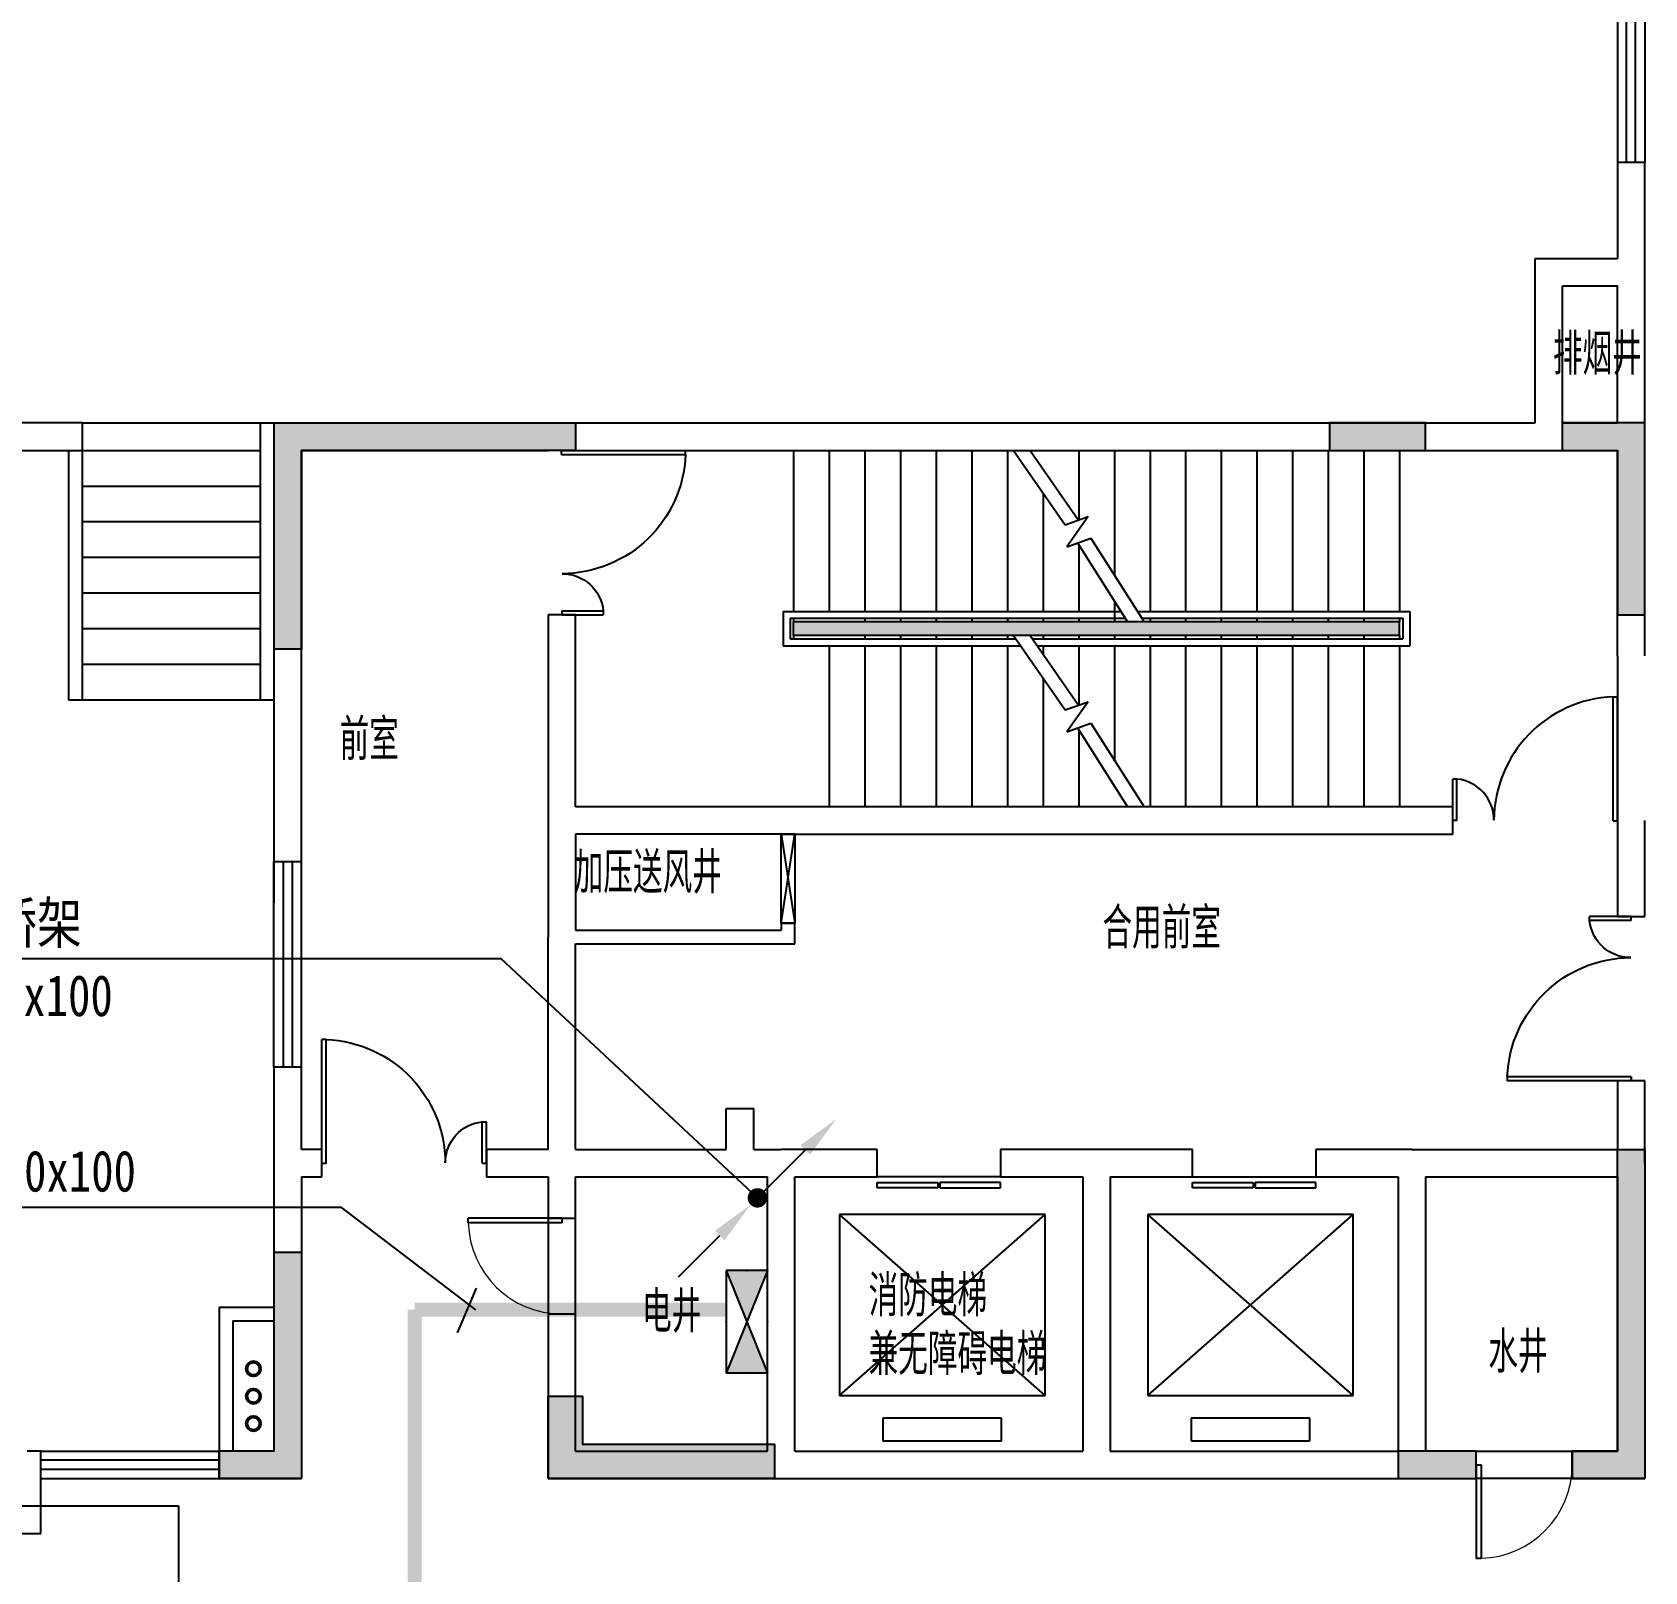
# Model space of a CAD drawing. Extents: x -41969 to 449372, y 65390 to 759577.
# Drawn here: x 286521 to 298285, y 711812 to 723042 of the extents above; entities that cross this region are included whole.
import ezdxf
from ezdxf.enums import TextEntityAlignment as Align

# ---------------------------------------------------------------- set-up
doc = ezdxf.new("R2010")
doc.units = 0
doc.header["$LTSCALE"] = 1000
doc.header["$MEASUREMENT"] = 0
doc.linetypes.add('DASH', pattern=[0.35, 0.25, -0.1])
for name, color, linetype in [('0-桥架', 120, 'Continuous'), ('0-电气文字', 6, 'Continuous'), ('ELEVATOR', 1, 'Continuous'), ('EQUIP-通讯', 241, 'Continuous'), ('IN-door', 2, 'Continuous'), ('jg新结构柱', 9, 'Continuous'), ('LWIRE', 4, 'Continuous'), ('PUB_HATCH', 8, 'Continuous'), ('STAIR', 2, 'Continuous'), ('WALL', 7, 'Continuous'), ('WINDOW', 2, 'Continuous'), ('WINDOW_TEXT', 7, 'Continuous'), ('WIRE-照明', 120, 'Continuous'), ('室外建筑', 8, 'Continuous'), ('电气标注', 6, 'Continuous'), ('装修家具', 8, 'Continuous')]:
    doc.layers.add(name, color=color, linetype=linetype)
doc.layers.add('ACS_DLJ_JHQ', color=5, linetype='Continuous', lineweight=0)
doc.layers.add('ACS_DLJ_QYG', color=6, linetype='Continuous', lineweight=50)
doc.styles.add('-宋体', font='', dxfattribs={"width": 1.3})
doc.styles.add('_TCH_LABEL', font='COMPLEX', dxfattribs={"bigfont": 'GBCBIG'})
doc.styles.add('DIM_FONT', font='SIMPLEX', dxfattribs={"width": 0.7, "bigfont": 'GBCBIG'})
doc.styles.add('SIMPLEX', font='SIMPLEX.SHX')
doc.styles.get("Standard").update_dxf_attribs({"font": 'gbenor.shx', "bigfont": 'gbcbig.shx'})
doc.styles.get('-宋体').set_extended_font_data('NSimSun')

# ---------------------------------------------------------------- blocks, each defined once
blk = doc.blocks.new('A$C65FF3140')
at = {"color": 8}
for centre in [(-8350, 600), (-8350, 400), (-8350, 200)]:
    blk.add_circle(centre, 50, dxfattribs=at)
at = {"color": 8, "ltscale": 1e-06, "style": 'DIM_FONT', "text_generation_flag": 4, "width": 0.8, "flags": 9}
for tag, p, rotation in [('YSIZE', (7914, 18100), 270), ('XSIZE', (7914, 18100), 270), ('YSIZE', (5350, 12480), 270.0001), ('XSIZE', (5350, 12480), 270.0001), ('YSIZE', (7914, 10300), 270), ('XSIZE', (7914, 10300), 270), ('YSIZE', (5350, 4680), 270.0001), ('XSIZE', (5350, 4680), 270.0001), ('YSIZE', (-4020, -3750), 180.0001), ('XSIZE', (-4020, -3750), 180.0001), ('YSIZE', (3780, -3750), 180.0001), ('XSIZE', (3780, -3750), 180.0001), ('YSIZE', (12500, -4414), 270.0001), ('XSIZE', (12500, -4414), 270.0001), ('YSIZE', (12451, -6050), 180), ('XSIZE', (12451, -6050), 180), ('YSIZE', (-6200, -6314), 180), ('XSIZE', (-6200, -6314), 180), ('YSIZE', (1600, -6314), 180), ('XSIZE', (1600, -6314), 180), ('YSIZE', (10570, -6235), 180), ('XSIZE', (10570, -6235), 180)]:
    blk.add_attdef(tag, p, '', height=0.5, rotation=rotation, dxfattribs=at)
at = {"color": 8, "style": 'DIM_FONT', "oblique": 0, "width": 0.8, "flags": 9}
for tag, p, rotation in [('YSIZE', (5517, 17078), 360), ('XSIZE', (5517, 17078), 360), ('YSIZE', (5517, 9278), 360), ('XSIZE', (5517, 9278), 360), ('YSIZE', (-7222, -3917), 270), ('XSIZE', (-7222, -3917), 270), ('YSIZE', (578, -3917), 270), ('XSIZE', (578, -3917), 270)]:
    blk.add_attdef(tag, p, '', height=0.413, rotation=rotation, dxfattribs=at)
at = {"color": 8, "ltscale": 1e-06, "style": 'DIM_FONT', "width": 0.8, "flags": 9}
for tag, p, rotation in [('YSIZE', (5350, 16101), 89.9999), ('XSIZE', (5350, 16101), 89.9999), ('YSIZE', (7914, 10500), 90), ('XSIZE', (7914, 10500), 90), ('YSIZE', (7914, 2700), 90), ('XSIZE', (7914, 2700), 90), ('YSIZE', (-16900, -4414), 269.9999), ('XSIZE', (-16900, -4414), 269.9999)]:
    blk.add_attdef(tag, p, '', height=0.5, rotation=rotation, dxfattribs=at)
at = {"color": 8, "style": 'DIM_FONT', "text_generation_flag": 4, "width": 0.8, "flags": 9}
for tag, p, rotation in [('YSIZE', (5517, 11522), 0), ('XSIZE', (5517, 11522), 0), ('YSIZE', (5517, 3722), 0), ('XSIZE', (5517, 3722), 0), ('YSIZE', (9343, -1536), 180), ('XSIZE', (9343, -1536), 180), ('YSIZE', (-4978, -3917), 270), ('XSIZE', (-4978, -3917), 270), ('YSIZE', (2822, -3917), 270), ('XSIZE', (2822, -3917), 270)]:
    blk.add_attdef(tag, p, '', height=0.413, rotation=rotation, dxfattribs=at)
at = {"color": 8, "ltscale": 1e-06, "style": 'DIM_FONT', "oblique": 0, "width": 0.8, "flags": 9}
for tag, p, rotation in [('YSIZE', (5350, 8320), 89.9999), ('XSIZE', (5350, 8320), 89.9999), ('YSIZE', (-8180, -3750), 359.9999), ('XSIZE', (-8180, -3750), 359.9999), ('YSIZE', (-380, -3750), 359.9999), ('XSIZE', (-380, -3750), 359.9999)]:
    blk.add_attdef(tag, p, '', height=0.5, rotation=rotation, dxfattribs=at)
at = {"color": 8, "text_generation_flag": 4, "flags": 9}
for tag, p, height, width in [('YSIZE', (-14000, -1399), 0.666, 0.834261), ('XSIZE', (-14000, -1399), 0.666, 0.834261), ('YSIZE', (-10846, -3267), 0.5, 0.8), ('XSIZE', (-10846, -3267), 0.5, 0.8)]:
    blk.add_attdef(tag, p, '', height=height, rotation=180, dxfattribs=dict(at, width=width))
at = {"color": 8, "flags": 9}
for tag, p, height, width in [('YSIZE', (9600, -1399), 0.666, 0.834261), ('XSIZE', (9600, -1399), 0.666, 0.834261), ('YSIZE', (6446, -3267), 0.5, 0.8), ('XSIZE', (6446, -3267), 0.5, 0.8)]:
    blk.add_attdef(tag, p, '', height=height, dxfattribs=dict(at, width=width))
at = {"color": 8, "style": 'DIM_FONT', "width": 0.8, "flags": 9}
for tag in ['YSIZE', 'XSIZE']:
    blk.add_attdef(tag, (-13743, -1536), '', height=0.413, dxfattribs=at)
at = {"color": 8, "flags": 9}
for tag, p in [('YSIZE', (5880, -5584)), ('XSIZE', (5880, -5584)), ('YSIZE', (5880, -5584)), ('XSIZE', (5880, -5584)), ('YSIZE', (9400, -8941)), ('XSIZE', (9400, -8941))]:
    blk.add_attdef(tag, p, '', height=0.5, dxfattribs=at)
at = {"color": 8, "ltscale": 1e-06, "style": 'DIM_FONT', "width": 0.8, "flags": 9}
for tag, p in [('YSIZE', (-16900, -6050)), ('XSIZE', (-16900, -6050)), ('YSIZE', (-14970, -6235)), ('XSIZE', (-14970, -6235)), ('YSIZE', (-6000, -6314)), ('XSIZE', (-6000, -6314)), ('YSIZE', (1800, -6314)), ('XSIZE', (1800, -6314))]:
    blk.add_attdef(tag, p, '', height=0.5, dxfattribs=at)
at = {"color": 8, "text_generation_flag": 4, "flags": 9}
for tag, p in [('YSIZE', (-10280, -6139)), ('XSIZE', (-10280, -6139)), ('YSIZE', (-13800, -9000)), ('XSIZE', (-13800, -9000))]:
    blk.add_attdef(tag, p, '', height=0.5, rotation=180, dxfattribs=at)
blk = doc.blocks.new('A$C01BB5F94')
at = {"layer": 'ACS_DLJ_QYG'}
for centre in [(-3380, 95), (-3380, -105), (-3380, -305)]:
    blk.add_circle(centre, 50, dxfattribs=at)
blk = doc.blocks.new('_lift')
at = {"color": 9}
for p, q in [((0.2885, 0.5), (-0.2885, 0.5)), ((-0.2885, 0.5), (-0.2885, 0.4)), ((0.2885, 0.4), (0.2885, 0.5)), ((-0.2885, 0.4), (0.2885, 0.4)), ((0.5, 0.3), (-0.5, 0.3)), ((0.5, 0.3), (-0.5, -0.5)), ((-0.5, 0.3), (0.5, -0.5)), ((-0.5, 0.3), (-0.5, -0.5)), ((0.5, -0.5), (0.5, 0.3)), ((-0.5, -0.5), (0.5, -0.5))]:
    blk.add_line(p, q, dxfattribs=at)
blk = doc.blocks.new('sdarw52y5fghg')
at = {"layer": 'jg新结构柱'}
h = blk.add_hatch(color=256, dxfattribs=at)
h.dxf.hatch_style = 1
h.paths.add_polyline_path([(16258, -2243071), (16258, -2242471), (16508, -2242471), (16508, -2242821), (17908, -2242821), (17908, -2243071)])
h.paths.add_polyline_path([(24258, -2243071), (23728, -2243071), (23728, -2242871), (24058, -2242871), (24058, -2240671), (24258, -2240671)])
h.paths.add_polyline_path([(14258, -2235371), (16458, -2235371), (16458, -2235571), (14458, -2235571), (14458, -2237021), (14258, -2237021)])
h.paths.add_polyline_path([(26058, -2240371), (26058, -2239771), (26258, -2239771), (26258, -2240171), (28158, -2240171), (28158, -2240371)])
h.paths.add_polyline_path([(33758, -2240371), (33758, -2239771), (33558, -2239771), (33558, -2240171), (32108, -2240171), (32108, -2240371)])
h.paths.add_polyline_path([(33758, -2224571), (33758, -2225171), (33558, -2225171), (33558, -2224771), (32108, -2224771), (32108, -2224571)])
h.paths.add_polyline_path([(26058, -2224571), (26058, -2225171), (26258, -2225171), (26258, -2224771), (27708, -2224771), (27708, -2224571)])
h.paths.add_polyline_path([(27708, -2232371), (27708, -2232571), (26358, -2232571), (26358, -2233171), (26058, -2233171), (26058, -2231771), (26358, -2231771), (26358, -2232371)])
h.paths.add_polyline_path([(32108, -2232371), (32108, -2232571), (33458, -2232571), (33458, -2233171), (33758, -2233171), (33758, -2231771), (33458, -2231771), (33458, -2232371)])
h.paths.add_polyline_path([(35158, -2242871), (34558, -2242871), (34558, -2243071), (34958, -2243071), (34958, -2244521), (35158, -2244521)])
h.paths.add_polyline_path([(32058, -2244521), (31858, -2244521), (31858, -2243071), (31458, -2243071), (31458, -2242871), (32458, -2242871), (32458, -2243071), (32058, -2243071)])
h.paths.add_polyline_path([(34958, -2251871), (35158, -2251871), (35158, -2251671), (35158, -2250221), (34958, -2250221)])
h.paths.add_polyline_path([(14458, -2243070), (13858, -2243070), (13858, -2242870), (14258, -2242870), (14258, -2241420), (14458, -2241420)])
h.paths.add_polyline_path([(5358, -2242871), (5958, -2242871), (5958, -2243071), (5558, -2243071), (5558, -2244521), (5358, -2244521)])
h.paths.add_polyline_path([(8458, -2244520), (8658, -2244520), (8658, -2243070), (9058, -2243070), (9058, -2242870), (8058, -2242870), (8058, -2243070), (8458, -2243070)])
h.paths.add_polyline_path([(28158, -2244871), (27958, -2244871), (27958, -2245071), (27958, -2247121), (28158, -2247121)])
h.paths.add_polyline_path([(12358, -2244871), (12558, -2244871), (12558, -2245071), (12558, -2247121), (12358, -2247121)])
h.paths.add_polyline_path([(20158, -2246770), (20358, -2246770), (20358, -2245170), (20758, -2245170), (20758, -2244870), (19758, -2244870), (19758, -2245170), (20158, -2245170)])
h.paths.add_polyline_path([(5558, -2251871), (5358, -2251871), (5358, -2251671), (5358, -2250221), (5558, -2250221)])
h.paths.add_polyline_path([(32058, -2250921), (31858, -2250921), (31858, -2252371), (31458, -2252371), (31458, -2252571), (32458, -2252571), (32458, -2252371), (32058, -2252371)])
h.paths.add_polyline_path([(28158, -2250921), (27958, -2250921), (27958, -2252371), (27558, -2252371), (27558, -2252571), (28558, -2252571), (28558, -2252371), (28158, -2252371)])
h.paths.add_polyline_path([(20358, -2250921), (20158, -2250921), (20158, -2252271), (19558, -2252271), (19558, -2252571), (20958, -2252571), (20958, -2252271), (20358, -2252271)])
h.paths.add_polyline_path([(12558, -2250921), (12358, -2250921), (12358, -2252371), (11958, -2252371), (11958, -2252571), (12958, -2252571), (12958, -2252371), (12558, -2252371)])
h.paths.add_polyline_path([(8658, -2250921), (8458, -2250921), (8458, -2252371), (8058, -2252371), (8058, -2252571), (9058, -2252571), (9058, -2252371), (8658, -2252371)])
h.paths.add_polyline_path([(23658, -2235571), (24058, -2235571), (24058, -2236771), (24258, -2236771), (24258, -2235371), (23658, -2235371)])
h.paths.add_polyline_path([(22658, -2235571), (22658, -2235371), (21958, -2235371), (21958, -2235571)])
blk.add_hatch(color=256, dxfattribs=at).paths.add_polyline_path([(22458, -2242871), (22458, -2243071), (23028, -2243071), (23028, -2242871)])
for p, q in [((22658, -2235571), (22658, -2235371)), ((23658, -2235571), (23658, -2235371))]:
    blk.add_line(p, q, dxfattribs=at)
for points in [[(14258, -2235371), (16458, -2235371), (16458, -2235571), (14458, -2235571), (14458, -2237021), (14258, -2237021)], [(24258, -2243071), (23728, -2243071), (23728, -2242871), (24058, -2242871), (24058, -2240671), (24258, -2240671)], [(14458, -2243070), (13858, -2243070), (13858, -2242870), (14258, -2242870), (14258, -2241420), (14458, -2241420)], [(16258, -2243071), (16258, -2242471), (16508, -2242471), (16508, -2242821), (17908, -2242821), (17908, -2243071)], [(22458, -2242871), (22458, -2243071), (23028, -2243071), (23028, -2242871)]]:
    blk.add_lwpolyline(points, close=True, dxfattribs=at)
for points in [[(22658, -2235371), (21958, -2235371), (21958, -2235571), (22658, -2235571)], [(23658, -2235571), (24058, -2235571), (24058, -2236771), (24258, -2236771), (24258, -2235371), (23658, -2235371)]]:
    blk.add_lwpolyline(points, dxfattribs=at)
blk = doc.blocks.new('$DorLib2D$00000225')
at = {"color": 0}
for p, q in [((0.475, -0.0014), (0.475, 0.7521)), ((0.475, 0.7521), (0.5, 0.7521)), ((0.5, -0.0014), (0.5, 0.7521)), ((-0.5, 0), (-0.5, 0.252)), ((-0.475, 0.252), (-0.5, 0.252)), ((-0.475, 0), (-0.475, 0.252)), ((-0.475, 0), (-0.5, 0)), ((0.475, -0.0014), (0.5, -0.0014))]:
    blk.add_line(p, q, dxfattribs=at)
for centre, radius, start, end in [((0.5046, -0.0019), 0.7546, 92.24927, 179.72377), ((-0.5008, 0.0026), 0.2508, 359.78987, 84.09744)]:
    blk.add_arc(centre, radius, start, end, dxfattribs=at)
blk = doc.blocks.new('$DorLib2D$00000001')
for p, q in [((0.45, 0.975), (0.5, 0.975)), ((0.45, 0), (0.45, 0.975)), ((0.5, 0), (0.5, 0.975)), ((0.5, 0), (0.45, 0))]:
    blk.add_line(p, q)
at = {"lineweight": 13}
blk.add_arc((0.475, 0), 0.975, 91.4693, 180, dxfattribs=at)
blk = doc.blocks.new('_liftd')
for p, q in [((0.5, -0.5), (-0.5, -0.5)), ((-0.5, -0.7), (-0.008, -0.7)), ((-0.5, -0.9), (-0.5, -0.7)), ((-0.008, -0.7), (-0.008, -0.9)), ((0.5, -0.7), (0.008, -0.7)), ((0.008, -0.7), (0.008, -0.9)), ((0.5, -0.9), (0.5, -0.7)), ((-0.008, -0.9), (-0.5, -0.9)), ((0.008, -0.9), (0.5, -0.9))]:
    blk.add_line(p, q)
blk = doc.blocks.new('_wblk')
for p, q in [((-0.5, 0.5), (0.5, 0.5)), ((0.5, 0.1667), (-0.5, 0.1667)), ((0.5, -0.1667), (-0.5, -0.1667)), ((-0.5, -0.5), (0.5, -0.5))]:
    blk.add_line(p, q)
at = {"layer": 'WINDOW_TEXT', "style": 'SIMPLEX', "flags": 9}
blk.add_attdef('A', text='', height=1, dxfattribs=at).set_placement((0, 1.5), align=Align.MIDDLE)
blk = doc.blocks.new('$equip$00001436')
for p, q in [((0.75, 0.6), (-0.75, 0.6)), ((-0.75, 0), (0.75, 0.6)), ((-0.75, 0.6), (0.75, 0)), ((-0.75, 0.6), (-0.75, 0)), ((0.75, 0.6), (0.75, 0)), ((-0.75, 0), (0.75, 0))]:
    blk.add_line(p, q)
for p in [(0, 0.6), (-0.75, 0.3), (0.75, 0.3), (0, 0)]:
    blk.add_point(p)
for points in [[(-0.75, 0.6), (0, 0.3), (-0.75, 0)], [(0.75, 0.6), (0, 0.3), (0.75, 0)]]:
    blk.add_solid(points)
at = {"style": '_TCH_LABEL', "flags": 9}
blk.add_attdef('A', (0, 0), '', height=0.00002, dxfattribs=at)
blk = doc.blocks.new('$TelecSys$00000081')
for p, q in [((0.104, 0.104), (0.104, 0.104)), ((-0.104, -0.104), (-0.104, -0.104)), ((-1.15, -1.15), (-0.55, -0.55))]:
    blk.add_line(p, q)
at = {"const_width": 0.142}
blk.add_lwpolyline([(0.071, 0, 1), (-0.071, 0, 1)], format="xyb", close=True, dxfattribs=at)
blk.add_solid([(-0.62, -0.48), (-0.48, -0.62), (-0.1, -0.1)])
at = {"width": 0.8, "flags": 9}
blk.add_attdef('A', (0, 0), '', height=0.00002, rotation=180, dxfattribs=at)
blk = doc.blocks.new('$TelecSys$00000079')
for p, q in [((0.7, 0.7), (0, 0)), ((0.104, 0.104), (0.104, 0.104)), ((-0.104, -0.104), (-0.104, -0.104))]:
    blk.add_line(p, q)
at = {"const_width": 0.142}
blk.add_lwpolyline([(-0.071, 0, 1), (0.071, 0, 1)], format="xyb", close=True, dxfattribs=at)
blk.add_solid([(0.63, 0.77), (0.77, 0.63), (1.15, 1.15)])
at = {"width": 0.8, "flags": 9}
blk.add_attdef('A', (0, 0), '', height=0.00002, dxfattribs=at)

msp = doc.modelspace()

# ---------------------------------------------------------------- hatches: boundary and pattern name
at = {"layer": 'PUB_HATCH'}
msp.add_hatch(color=256, dxfattribs=at).paths.add_polyline_path([(296495.5, 718742.2), (292075.5, 718742.2), (292075.5, 718642.2), (296495.5, 718642.2)])

# ---------------------------------------------------------------- linework, layer by layer
at = {"layer": '0-桥架', "const_width": 100}
for points in [[(291584.7, 713723.7), (289311.2, 713723.7)], [(289311.2, 713723.7), (289311.2, 711700.7)]]:
    msp.add_lwpolyline(points, dxfattribs=at)
at = {"layer": '0-电气文字', "linetype": 'Continuous'}
for p, q in [((285221.7, 714471.9), (288772.4, 714471.9)), ((288772.4, 714471.9), (289754.9, 713723.7)), ((289760.1, 713879.8), (289621.5, 713554.2))]:
    msp.add_line(p, q, dxfattribs=at)
at = {"layer": 'STAIR'}
for p, q in [((292075.5, 719992.2), (292075.5, 718817.2)), ((292335.5, 719992.2), (292335.5, 718817.2)), ((292595.5, 719992.2), (292595.5, 718817.2)), ((292855.5, 719992.2), (292855.5, 718817.2)), ((293115.5, 719992.2), (293115.5, 718817.2)), ((293375.5, 719992.2), (293375.5, 718817.2)), ((293635.5, 719992.2), (293635.5, 718817.2)), ((293678.7, 719992.2), (294055.6, 719448.6)), ((293800.4, 719992.2), (294153.1, 719483.5)), ((294155.5, 719992.2), (294155.5, 719484.4)), ((294415.5, 719992.2), (294415.5, 719082.9)), ((294675.5, 719992.2), (294675.5, 718817.2)), ((294935.5, 719992.2), (294935.5, 718817.2)), ((295195.5, 719992.2), (295195.5, 718817.2)), ((295455.5, 719992.2), (295455.5, 718817.2)), ((295715.5, 719992.2), (295715.5, 718817.2)), ((295975.5, 719992.2), (295975.5, 718817.2)), ((296235.5, 719992.2), (296235.5, 718817.2)), ((296495.5, 719992.2), (296495.5, 718817.2)), ((293895.5, 719679.5), (293895.5, 718817.2)), ((294055.6, 719448.6), (294223.6, 719508.8)), ((294223.6, 719508.8), (294068.3, 719289.2)), ((294068.3, 719289.2), (294244.1, 719352.3)), ((294244.1, 719352.3), (294632.4, 718742.2)), ((294146.6, 719317.3), (294510.7, 718742.2)), ((294155.5, 719304.5), (294155.5, 718817.2)), ((294415.5, 718892.5), (294415.5, 718742.2)), ((292000.5, 718817.2), (294463.2, 718817.2)), ((292000.5, 718817.2), (292000.5, 718567.2)), ((292050.5, 718767.2), (294494.9, 718767.2)), ((292050.5, 718767.2), (292050.5, 718617.2)), ((292075.5, 718767.2), (292075.5, 718742.2)), ((292595.5, 718767.2), (292595.5, 718742.2)), ((292855.5, 718767.2), (292855.5, 718742.2)), ((293115.5, 718767.2), (293115.5, 718742.2)), ((293375.5, 718767.2), (293375.5, 718742.2)), ((293635.5, 718767.2), (293635.5, 718742.2)), ((293895.5, 718767.2), (293895.5, 718742.2)), ((294155.5, 718767.2), (294155.5, 718742.2)), ((294415.5, 718767.2), (294415.5, 718742.2)), ((294584.6, 718817.2), (296570.5, 718817.2)), ((294616.5, 718767.2), (296520.5, 718767.2)), ((294675.5, 718767.2), (294675.5, 718742.2)), ((294935.5, 718767.2), (294935.5, 718742.2)), ((295195.5, 718767.2), (295195.5, 718742.2)), ((295455.5, 718767.2), (295455.5, 718742.2)), ((295715.5, 718767.2), (295715.5, 718742.2)), ((295975.5, 718767.2), (295975.5, 718742.2)), ((296235.5, 718767.2), (296235.5, 718742.2)), ((296495.5, 718767.2), (296495.5, 718742.2)), ((296520.5, 718767.2), (296520.5, 718617.2)), ((296570.5, 718817.2), (296570.5, 718567.2)), ((296495.5, 718742.2), (292075.5, 718742.2)), ((292075.5, 718642.2), (292075.5, 718742.2)), ((296495.5, 718642.2), (292075.5, 718642.2)), ((292075.5, 718642.2), (292075.5, 718617.2)), ((292595.5, 718642.2), (292595.5, 718617.2)), ((292855.5, 718642.2), (292855.5, 718617.2)), ((293115.5, 718642.2), (293115.5, 718617.2)), ((293375.5, 718642.2), (293375.5, 718617.2)), ((293635.5, 718642.2), (293635.5, 718617.2)), ((293678.7, 718642.2), (294055.6, 718098.6)), ((293800.4, 718642.2), (294153.1, 718133.5)), ((293895.5, 718642.2), (293895.5, 718617.2)), ((294155.5, 718642.2), (294155.5, 718617.2)), ((294415.5, 718642.2), (294415.5, 718617.2)), ((294675.5, 718642.2), (294675.5, 718617.2)), ((294935.5, 718642.2), (294935.5, 718617.2)), ((295195.5, 718642.2), (295195.5, 718617.2)), ((295455.5, 718642.2), (295455.5, 718617.2)), ((295715.5, 718642.2), (295715.5, 718617.2)), ((295975.5, 718642.2), (295975.5, 718617.2)), ((296235.5, 718642.2), (296235.5, 718617.2)), ((296495.5, 718642.2), (296495.5, 718742.2)), ((296495.5, 718642.2), (296495.5, 718617.2)), ((296495.5, 718642.2), (296495.5, 718617.2)), ((292000.5, 718567.2), (293730.7, 718567.2)), ((292050.5, 718617.2), (293696, 718617.2)), ((292335.5, 718567.2), (292335.5, 717392.2)), ((292595.5, 718567.2), (292595.5, 717392.2)), ((292855.5, 718567.2), (292855.5, 717392.2)), ((293115.5, 718567.2), (293115.5, 717392.2)), ((293375.5, 718567.2), (293375.5, 717392.2)), ((293635.5, 718567.2), (293635.5, 717392.2)), ((293817.7, 718617.2), (296520.5, 718617.2)), ((293852.4, 718567.2), (296570.5, 718567.2)), ((293895.5, 718567.2), (293895.5, 718505)), ((294155.5, 718567.2), (294155.5, 718134.4)), ((294415.5, 718567.2), (294415.5, 717732.9)), ((294675.5, 718567.2), (294675.5, 717392.2)), ((294935.5, 718567.2), (294935.5, 717392.2)), ((295195.5, 718567.2), (295195.5, 717392.2)), ((295455.5, 718567.2), (295455.5, 717392.2)), ((295715.5, 718567.2), (295715.5, 717392.2)), ((295975.5, 718567.2), (295975.5, 717392.2)), ((296235.5, 718567.2), (296235.5, 717392.2)), ((296495.5, 718567.2), (296495.5, 717392.2)), ((293895.5, 718329.5), (293895.5, 717392.2)), ((294055.6, 718098.6), (294223.6, 718158.8)), ((294223.6, 718158.8), (294068.3, 717939.2)), ((294068.3, 717939.2), (294244.1, 718002.3)), ((294146.6, 717967.3), (294510.7, 717392.2)), ((294155.5, 717954.5), (294155.5, 717392.2)), ((294244.1, 718002.3), (294632.4, 717392.2))]:
    msp.add_line(p, q, dxfattribs=at)
at = {"layer": 'WALL'}
for p, q in [((298284.7, 722092.2), (298084.7, 722092.2)), ((298084.7, 722092.2), (298084.7, 721392.4)), ((298284.7, 721292.4), (298284.7, 722092.2)), ((297484.7, 720192.2), (297484.7, 721392.4)), ((297484.7, 721392.4), (298084.7, 721392.4)), ((298284.7, 720092.2), (298284.7, 721292.4)), ((297684.7, 720192.2), (297684.7, 721192.4)), ((297684.7, 721192.4), (298084.7, 721192.4)), ((298084.7, 720192.2), (298084.7, 721192.4)), ((288284.7, 720192.2), (288284.7, 716992.2)), ((288284.7, 720192.2), (290384.7, 720192.2)), ((290384.7, 720192.2), (297484.7, 720192.2)), ((297684.7, 720192.2), (298084.7, 720192.2)), ((298284.7, 718492.2), (298284.7, 720092.2)), ((288484.7, 716992.2), (288484.7, 719992.2)), ((288484.7, 719992.2), (290284.7, 719992.2)), ((290484.7, 719992.2), (290284.7, 719992.2)), ((290484.7, 719992.2), (297584.7, 719992.2)), ((297584.7, 719992.2), (298084.7, 719992.2)), ((298084.7, 718492.2), (298084.7, 719992.2)), ((290484.7, 718792.2), (290284.7, 718792.2)), ((290284.7, 718792.2), (290284.7, 717292.2)), ((290484.7, 717392.2), (290484.7, 718792.2)), ((296495.5, 718742.2), (292075.5, 718742.2)), ((292075.5, 718642.2), (292075.5, 718742.2)), ((296495.5, 718642.2), (292075.5, 718642.2)), ((296495.5, 718642.2), (296495.5, 718742.2)), ((298084.7, 718492.2), (298084.7, 717392.2)), ((291984.6, 717392.2), (290484.7, 717392.2)), ((296884.7, 717392.2), (291984.6, 717392.2)), ((296884.7, 717192.2), (296884.7, 717392.2)), ((298084.7, 717392.2), (298084.7, 717192.2)), ((290284.7, 717292.2), (290284.7, 716442.2)), ((298284.7, 716592.2), (298284.7, 717292.2)), ((290484.7, 717192.2), (290484.7, 716492.2)), ((291984.6, 717192.2), (290484.7, 717192.2)), ((292084.6, 717192.2), (291984.6, 717192.2)), ((292084.6, 717192.2), (296884.7, 717192.2)), ((298084.7, 717192.2), (298084.7, 716592.2)), ((288284.7, 716992.2), (288484.7, 716992.2)), ((292084.6, 716542.2), (291984.6, 716542.2)), ((291984.6, 716542.2), (291984.6, 716492.2)), ((292084.6, 716392.2), (292084.6, 716542.2)), ((298084.7, 716592.2), (298284.7, 716592.2)), ((290284.7, 714892.2), (290284.7, 716442.2)), ((290484.7, 716492.2), (291984.6, 716492.2)), ((290484.7, 716392.2), (292084.6, 716392.2)), ((290484.7, 714892.2), (290484.7, 716392.2)), ((288484.7, 715492.2), (288284.7, 715492.2)), ((288284.7, 715492.2), (288284.7, 714792.2)), ((288484.7, 714892.2), (288484.7, 715492.2)), ((298284.7, 715392.2), (298084.7, 715392.2)), ((298084.7, 715392.2), (298084.7, 714892.2)), ((298284.7, 714792.2), (298284.7, 715392.2)), ((291584.7, 714892.2), (291584.7, 715192.2)), ((291584.7, 715192.2), (291784.7, 715192.2)), ((291784.7, 714892.2), (291784.7, 715192.2)), ((288634.7, 714892.2), (288484.7, 714892.2)), ((288634.7, 714692.2), (288634.7, 714892.2)), ((290284.7, 714892.2), (289834.7, 714892.2)), ((289834.7, 714892.2), (289834.7, 714692.2)), ((290484.7, 714892.2), (291584.7, 714892.2)), ((291784.7, 714892.2), (291984.7, 714892.2)), ((292684.7, 714892.2), (291984.7, 714892.2)), ((292684.7, 714692.2), (292684.7, 714892.2)), ((294284.7, 714892.2), (293584.7, 714892.2)), ((293584.7, 714892.2), (293584.7, 714692.2)), ((294184.7, 714892.2), (294184.7, 714892.2)), ((294984.7, 714892.2), (294284.7, 714892.2)), ((294384.7, 714892.2), (294384.7, 714892.2)), ((294984.7, 714692.2), (294984.7, 714892.2)), ((296584.7, 714892.2), (295884.7, 714892.2)), ((295884.7, 714892.2), (295884.7, 714692.2)), ((296584.7, 714892.2), (298084.7, 714892.2)), ((288284.7, 714792.2), (288284.7, 713742.6)), ((298284.7, 714792.2), (298284.7, 712492.2)), ((288484.7, 714692.2), (288634.7, 714692.2)), ((288484.7, 714692.2), (288484.7, 713692.6)), ((289834.7, 714692.2), (290284.7, 714692.2)), ((290284.7, 714692.2), (290284.7, 714392.2)), ((290484.7, 714392.2), (290484.7, 714692.2)), ((290484.7, 714692.2), (291684.7, 714692.2)), ((291684.7, 714692.2), (291884.7, 714692.2)), ((291884.7, 712692.2), (291884.7, 714692.2)), ((292084.7, 712692.2), (292084.7, 714692.2)), ((292084.7, 714692.2), (292684.7, 714692.2)), ((293584.7, 714692.2), (294184.7, 714692.2)), ((294184.7, 714692.2), (294184.7, 712692.2)), ((294384.7, 714692.2), (294984.7, 714692.2)), ((294384.7, 714692.2), (294384.7, 712692.2)), ((295884.7, 714692.2), (296484.7, 714692.2)), ((296484.7, 714692.2), (296484.7, 712692.2)), ((296684.7, 714692.2), (296684.7, 712692.2)), ((296684.7, 714692.2), (298084.7, 714692.2)), ((298084.7, 714692.2), (298084.7, 712692.2)), ((290284.7, 714392.2), (290484.7, 714392.2)), ((287884.7, 713742.6), (287884.7, 712692.6)), ((287884.7, 713742.6), (288284.7, 713742.6)), ((288484.7, 713692.6), (288484.7, 712492.2)), ((290484.7, 713692.2), (290284.7, 713692.2)), ((290284.7, 713692.2), (290284.7, 712492.2)), ((290484.7, 712692.2), (290484.7, 713692.2)), ((287984.7, 713642.6), (287984.7, 712692.6)), ((287984.7, 713642.6), (288284.7, 713642.6)), ((288284.7, 713642.6), (288284.7, 712692.2)), ((286584.7, 712692.2), (286484.7, 712692.2)), ((286584.7, 712492.2), (286584.7, 712692.2)), ((287984.7, 712692.6), (287884.7, 712692.6)), ((288284.7, 712692.2), (287884.7, 712692.2)), ((287884.7, 712692.2), (287884.7, 712492.2)), ((290484.7, 712692.2), (291884.7, 712692.2)), ((292084.7, 712692.2), (294184.7, 712692.2)), ((294384.7, 712692.2), (296484.7, 712692.2)), ((297055.5, 712692.2), (296684.7, 712692.2)), ((297055.5, 712492.2), (297055.5, 712692.2)), ((298084.7, 712692.2), (297755.5, 712692.2)), ((297755.5, 712692.2), (297755.5, 712492.2)), ((286584.7, 712092.2), (286584.7, 712492.2)), ((286584.7, 712492.2), (286584.7, 712492.2)), ((287884.7, 712492.2), (288484.7, 712492.2)), ((290284.7, 712492.2), (291984.7, 712492.2)), ((291984.7, 712492.2), (294284.7, 712492.2)), ((294284.7, 712492.2), (296584.7, 712492.2)), ((296584.7, 712492.2), (297055.5, 712492.2)), ((297755.5, 712492.2), (298284.7, 712492.2)), ((286384.7, 712092.2), (286584.7, 712092.2))]:
    msp.add_line(p, q, dxfattribs=at)
at = {"layer": 'WINDOW', "color": 2}
msp.add_line((288284.7, 720192.2), (288284.7, 718172.2), dxfattribs=at)
at = {"layer": 'WINDOW'}
for p, q in [((288284.6, 718652.2), (288284.7, 716692.2)), ((291984.6, 716542.2), (292084.6, 717192.2)), ((291984.7, 717192.2), (292084.6, 716542.2)), ((290284.7, 714392.2), (290284.7, 713692.2)), ((290484.7, 713692.2), (290484.7, 714392.2)), ((297055.5, 712692.2), (297755.5, 712692.2)), ((297755.5, 712492.2), (297055.5, 712492.2))]:
    msp.add_line(p, q, dxfattribs=at)
at = {"layer": 'WINDOW', "linetype": 'DASH'}
for p, q in [((292084.6, 717192.2), (291984.6, 717192.2)), ((292084.7, 717192.2), (291984.7, 717192.2)), ((291984.6, 716542.2), (292084.6, 716542.2)), ((291984.6, 716542.2), (292084.6, 716542.2))]:
    msp.add_line(p, q, dxfattribs=at)
at = {"layer": 'WINDOW'}
msp.add_lwpolyline([(291984.6, 716542.2), (291984.7, 717192.2), (292084.7, 717192.2), (292084.6, 716542.2)], close=True, dxfattribs=at)
at = {"layer": 'WIRE-照明', "linetype": 'Continuous'}
for p, q in [((286384.7, 712292.2), (287587.8, 712292.2)), ((287587.8, 712292.2), (287587.8, 711655.8))]:
    msp.add_line(p, q, dxfattribs=at)
at = {"layer": '室外建筑'}
for p, q in [((286884.7, 720192.2), (279584.7, 720192.2)), ((286884.8, 720192.2), (286884.7, 718172.2)), ((286884.8, 720192.2), (288284.7, 720192.2)), ((288184.7, 720192.2), (288184.7, 718172.2)), ((279584.7, 719992.2), (286884.7, 719992.2)), ((286784.7, 719992.2), (286784.7, 718172.2)), ((286884.7, 719992.2), (288184.7, 719992.2)), ((286884.7, 719732.2), (288184.7, 719732.2)), ((286884.7, 719472.2), (288184.7, 719472.2)), ((286884.7, 719212.2), (288184.7, 719212.2)), ((286884.7, 718952.2), (288184.7, 718952.2)), ((286884.7, 718692.2), (288184.7, 718692.2)), ((286884.7, 718432.2), (288184.7, 718432.2)), ((286784.7, 718172.2), (288284.7, 718172.2))]:
    msp.add_line(p, q, dxfattribs=at)
at = {"layer": '电气标注'}
for p, q in [((289942.1, 716283.4), (285065.5, 716283.4)), ((291811.5, 714539.2), (289942.1, 716283.4))]:
    msp.add_line(p, q, dxfattribs=at)

# ---------------------------------------------------------------- block references
at = {"layer": 'ACS_DLJ_JHQ'}
msp.add_blockref('A$C01BB5F94', (291514.7, 713197.6), dxfattribs=at)
at = {"layer": 'ELEVATOR', "xscale": 1499.999999998138, "yscale": 1649.999999985099, "zscale": 1499.999999998138, "rotation": 179.9999986101454}
for p in [(293160.1, 713592.2), (293160.1, 713592.2), (295408.5, 713592.2), (295408.5, 713592.2)]:
    msp.add_blockref('_lift', p, dxfattribs=at)
at = {"layer": 'EQUIP-通讯', "xscale": 500, "yscale": 500, "zscale": 500, "rotation": 270}
msp.add_blockref('$equip$00001436', (291584.7, 713634.6), dxfattribs=at)
at = {"layer": 'IN-door', "zscale": 200}
for name, p, xscale, yscale, rotation in [('$DorLib2D$00000225', (290384.7, 719392.2), 1200, -1200, 90.00000076034767), ('$DorLib2D$00000225', (297484.7, 717292.2), -1200, -1200, 180.0000000086267), ('$DorLib2D$00000225', (298184.7, 715992.2), 1200, -1200, 269.9999999502785), ('$DorLib2D$00000225', (289234.7, 714792.2), 1200, -1200, 179.999999768236), ('$DorLib2D$00000001', (290384.7, 714042.2), 700.0000000000001, 700, 90.00000122619542), ('$DorLib2D$00000001', (297405.5, 712592.2), -699.9999999999949, -700, 359.9999396910305)]:
    msp.add_blockref(name, p, dxfattribs=dict(at, xscale=xscale, yscale=yscale, rotation=rotation))
at = {"layer": 'jg新结构柱'}
msp.add_blockref('sdarw52y5fghg', (274027.1, 2955562.9), dxfattribs=at)
at = {"layer": 'LWIRE', "xscale": 500, "yscale": 500, "zscale": 500}
for name in ['$TelecSys$00000079', '$TelecSys$00000081']:
    msp.add_blockref(name, (291811.5, 714539.2), dxfattribs=at)
at = {"layer": 'WINDOW'}
for name, p, xscale, yscale, zscale, rotation in [('_wblk', (298184.7, 723492.2), -2800, -200, -2800, 89.99999991985962), ('_wblk', (288384.7, 716242.2), -1500.000000000001, 200, -1500, 270.000001669795), ('_liftd', (293134.7, 714792.2), 899.9999999999965, 200, 900, 359.9998997173484), ('_liftd', (295434.7, 714792.2), -899.999999999999, 200, -900, 359.9999588431002), ('_wblk', (287234.7, 712592.2), -1300, 200, -1300, 179.9999997682087)]:
    msp.add_blockref(name, p, dxfattribs=dict(at, xscale=xscale, yscale=yscale, zscale=zscale, rotation=rotation))
at = {"layer": '装修家具'}
msp.add_blockref('A$C65FF3140', (296484.7, 712692.2), dxfattribs=at)

# ---------------------------------------------------------------- texts
at = {"color": 9}
for s, p in [('排烟井', (297615.2, 720544.2)), ('前室', (288763.5, 717732.4)), ('加压送风井', (290471.7, 716761)), ('合用前室', (294329.2, 716357.5)), ('消防电梯', (292623, 713675.4)), ('电井', (290969.8, 713558)), ('兼无障碍电梯', (292623, 713247.3)), ('水井', (297144, 713264))]:
    msp.add_text(s, height=300, dxfattribs=at).set_placement(p)
at = {"layer": '0-电气文字', "linetype": 'Continuous', "style": '-宋体', "width": 0.8}
for s, p in [('弱电桥架', (285574.3, 716395.5)), ('CT-300x100', (285476.2, 715865.4)), ('MR-100x100', (285645.4, 714585.5))]:
    msp.add_text(s, height=300, dxfattribs=at).set_placement(p)

doc.saveas('drawing.dxf')
